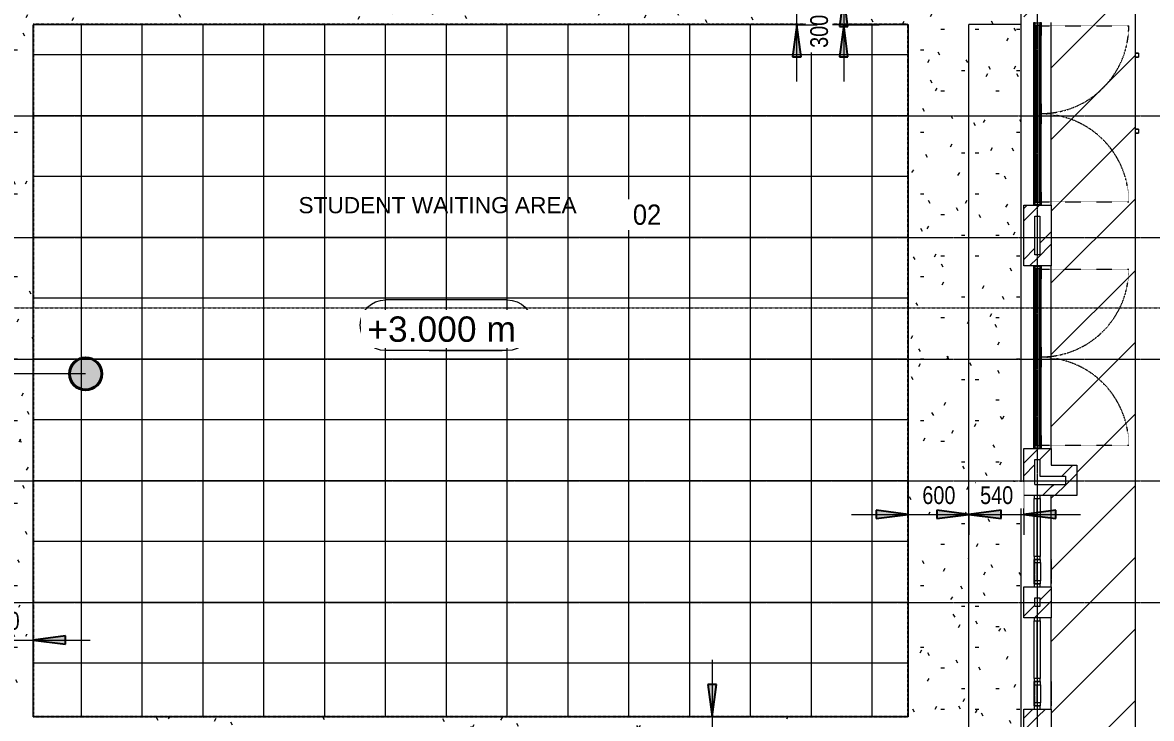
# Model space of a CAD drawing. Header units: millimetres. Extents: x 2814 to 112404, y -27229 to 26301.
# Drawn here: x 33816 to 44952, y -20818 to -13956 of the extents above; entities that cross this region are included whole.
import ezdxf

# ---------------------------------------------------------------- set-up
doc = ezdxf.new("R2010")
doc.units = ezdxf.units.MM
for name, pattern in [('1000 Dashed', [2, 1, -1]), ('Dash', [6.35, 3.175, -3.175]), ('Dash 1000', [2, 1, -1]), ('Detail Dash', [1.1, 0.55, -0.55]), ('Grid Line', [22.225, 12.7, -3.175, 3.175, -3.175])]:
    doc.linetypes.add(name, pattern=pattern)
for name, color, linetype, lineweight in [('A-ANNO-DIMS', 211, 'Continuous', 5), ('A-ANNO-DIMS-100', 211, 'Continuous', 5), ('A-AREA-IDEN', 2, 'Continuous', 5), ('A-CLNG', 13, 'Continuous', 9), ('A-CLNG-PATT', 13, 'Continuous', 9), ('A-DETL', 90, 'Continuous', 5), ('A-DOOR', 31, 'Continuous', 5), ('A-GLAZ', 151, 'Continuous', 5), ('A-GLAZ-HDLN', 1, 'Dash', 9), ('A-WALL', 113, 'Continuous', 9), ('A-WALL-PATT', 111, 'Continuous', 9), ('G-ANNO-DIMS', 111, 'Continuous', 5), ('G-ANNO-SYMB', 111, 'Continuous', 5), ('G-ANNO-TEXT', 231, 'Continuous', 5), ('I-WALL', 2, 'Continuous', 9), ('S-BEAM', 12, 'Continuous', 5), ('S-GRID', 1, 'Continuous', 5)]:
    doc.layers.add(name, color=color, linetype=linetype, lineweight=lineweight)
doc.styles.add('Arial_5', font='arial.ttf', dxfattribs={"height": 250})
doc.styles.add('Arial_6', font='arial.ttf', dxfattribs={"height": 160})
doc.styles.add('Arial_7', font='arial.ttf', dxfattribs={"width": 0.9, "height": 200})
doc.styles.add('Arial_8', font='arial.ttf', dxfattribs={"width": 0.8, "height": 175})
doc.dimstyles.new('SVA_Arc_Length-1_8mm_BLUE_Arrow', dxfattribs={"dimscale": 304.8, "dimtxt": 178.545395, "dimasz": 1.041667, "dimexe": 0.656168, "dimexo": 0.0625, "dimgap": 0.164042, "dimtad": 1, "dimdec": 0, "dimrnd": 5, "dimzin": 0, "dimdsep": 46, "dimtxsty": 'Arial_8', "dimsah": 1, "dimcen": 0.09, "dimdle": 0.459318, "dimazin": 0, "dimtfac": 1, "dimtdec": 4, "dimtix": 1, "dimtmove": 0, "dimatfit": 3, "dimfxl": 1.148294, "dimfxlon": 1, "dimtvp": 1, "dimtfill": 1, "dimtolj": 1, "dimtzin": 0, "dimarcsym": 2})
doc.dimstyles.new('SVA_Arc_Length-1_8mm_BLUE_Arrow_1', dxfattribs={"dimscale": 304.8, "dimtxt": 178.545395, "dimasz": 0.984252, "dimexe": 0.656168, "dimexo": 0.0625, "dimgap": 0.164042, "dimtad": 1, "dimdec": 0, "dimrnd": 5, "dimzin": 0, "dimdsep": 46, "dimtxsty": 'Arial_8', "dimblk2": 'OBLIQUE', "dimsah": 1, "dimcen": 0.09, "dimdle": 0.459318, "dimazin": 0, "dimtfac": 1, "dimtdec": 4, "dimtix": 1, "dimtmove": 0, "dimatfit": 3, "dimfxl": 1.148294, "dimfxlon": 1, "dimtvp": 1, "dimtfill": 1, "dimtolj": 1, "dimtzin": 0, "dimarcsym": 2})
doc.dimstyles.new('SVA_Arc_Length-1_8mm_BLUE_Arrow_2', dxfattribs={"dimscale": 304.8, "dimtxt": 178.545395, "dimasz": 0.984252, "dimexe": 0.656168, "dimexo": 0.0625, "dimgap": 0.164042, "dimtad": 1, "dimdec": 0, "dimrnd": 5, "dimzin": 0, "dimdsep": 46, "dimtxsty": 'Arial_8', "dimblk1": 'OBLIQUE', "dimsah": 1, "dimcen": 0.09, "dimdle": 0.459318, "dimazin": 0, "dimtfac": 1, "dimtdec": 4, "dimtix": 1, "dimtmove": 0, "dimatfit": 3, "dimfxl": 1.148294, "dimfxlon": 1, "dimtvp": 1, "dimtfill": 1, "dimtolj": 1, "dimtzin": 0, "dimarcsym": 2})
doc.dimstyles.new('SVA_Arc_Length-1_8mm_BLUE_Arrow_3', dxfattribs={"dimscale": 304.8, "dimtxt": 178.545395, "dimasz": 1.041667, "dimexe": 0.656168, "dimexo": 0.0625, "dimgap": 0.164042, "dimtad": 1, "dimdec": 0, "dimrnd": 5, "dimzin": 0, "dimdsep": 46, "dimtxsty": 'Arial_8', "dimsah": 1, "dimcen": 0.09, "dimdle": 0.459318, "dimazin": 0, "dimtfac": 1, "dimtdec": 4, "dimtix": 1, "dimtmove": 1, "dimatfit": 3, "dimfxl": 1.148294, "dimfxlon": 1, "dimtvp": 1, "dimtfill": 1, "dimtolj": 1, "dimtzin": 0, "dimarcsym": 2})
pattern_1 = [(45, (60486, 0), (-251.447, 251.447), []), (45, (60486, 381), (-251.447, 251.447), [])]

# ---------------------------------------------------------------- blocks, each defined once
blk = doc.blocks.new('W-02 900x1660 - 900-1480273-CEILING - GROUND STOREY PLAN')
at = {"layer": 'A-GLAZ'}
for p, q in [((475, 27), (475, -33)), ((505, 27), (475, 27)), ((505, -33), (505, 27)), ((505, 27), (1075, 27)), ((505, 0), (505, -6)), ((1075, 0), (505, 0)), ((1075, 27), (1075, -33)), ((1105, 27), (1075, 27)), ((1075, -6), (1075, 0)), ((1105, 30), (1105, -30)), ((1135, 30), (1105, 30)), ((1105, -33), (1105, 27)), ((1135, -30), (1135, 30)), ((1135, 30), (1315, 30)), ((1135, 0), (1135, -6)), ((1315, 0), (1135, 0)), ((1315, 30), (1315, -30)), ((1345, 30), (1315, 30)), ((1315, -6), (1315, 0)), ((1345, -30), (1345, 30)), ((1345, 27), (1345, -33)), ((1375, 27), (1345, 27)), ((1375, -33), (1375, 27)), ((475, -33), (505, -33)), ((505, -6), (1075, -6)), ((1075, -33), (505, -33)), ((1075, -33), (1105, -33)), ((1105, -30), (1135, -30)), ((1345, -33), (1105, -33)), ((1135, -6), (1315, -6)), ((1315, -30), (1135, -30)), ((1315, -30), (1345, -30)), ((1345, -33), (1375, -33))]:
    blk.add_line(p, q, dxfattribs=at)
at = {"layer": 'A-GLAZ-HDLN'}
for p, q in [((1105, 135), (1345, 135)), ((1345, 135), (1330, 135)), ((1135, -30), (1345, -30))]:
    blk.add_line(p, q, dxfattribs=at)
blk = doc.blocks.new('Door Aluminium - Double Opening Out with Cill - Door Aluminium Double Opening Out with Cill 1800x2400 3-1350753-CEILING - GROUND STOREY PLAN')
at = {"layer": 'A-DOOR', "linetype": 'Detail Dash'}
for p, q in [((-867, 37), (-867, 901)), ((867, 37), (867, 901))]:
    blk.add_line(p, q, dxfattribs=at)
at = {"layer": 'A-DOOR'}
for p, q in [((-900, 22), (-900, 38)), ((-900, 38), (-870, 38)), ((-899, 22), (-900, 22)), ((-899, 22), (-900, 22)), ((-896, 25), (-899, 25)), ((-899, 25), (-899, 22)), ((-896, 25), (-899, 25)), ((-899, 22), (-899, 25)), ((-899, 22), (-895, 22)), ((-872, 35), (-898, 35)), ((-898, 35), (-898, 26)), ((-898, 26), (-894, 26)), ((-896, -24), (-896, 25)), ((-894, 26), (-894, -26)), ((-872, 26), (-894, 26)), ((-874, -2), (-874, 20)), ((-874, 20), (-872, 20)), ((-874, 20), (-872, 20)), ((-871, 19), (-873, 19)), ((-873, 19), (-873, 0)), ((-871, 19), (-873, 19)), ((-873, 0), (-871, 0)), ((-873, 0), (-871, 0)), ((-872, 20), (-872, 35)), ((-871, 17), (-871, 19)), ((-871, 19), (-871, 17)), ((-870, 17), (-871, 17)), ((-871, 0), (-871, 3)), ((-871, 3), (-870, 3)), ((-871, 3), (-871, 0)), ((-870, 38), (-870, 35)), ((870, 38), (-870, 38)), ((-870, 35), (-870, 32)), ((870, 35), (-870, 35)), ((-870, 32), (-870, 30)), ((870, 32), (-870, 32)), ((-870, 30), (-870, 19)), ((870, 30), (-870, 30)), ((-870, 19), (-870, 17)), ((870, 19), (-870, 19)), ((-870, 17), (-870, -11)), ((870, 17), (-870, 17)), ((-867, 37), (-772, 37)), ((-867, 35), (-867, 37)), ((-772, 37), (-772, 35)), ((-98, 37), (-772, 37)), ((-98, 35), (-98, 37)), ((-98, 37), (-3, 37)), ((-3, 37), (-3, 35)), ((3, 37), (98, 37)), ((3, 35), (3, 37)), ((98, 37), (98, 35)), ((772, 37), (98, 37)), ((772, 35), (772, 37)), ((772, 37), (867, 37)), ((867, 37), (867, 35)), ((870, 35), (870, 38)), ((870, 38), (900, 38)), ((870, 32), (870, 35)), ((870, 30), (870, 32)), ((870, 19), (870, 30)), ((870, 17), (870, 19)), ((870, -11), (870, 17)), ((871, 17), (870, 17)), ((870, 3), (871, 3)), ((873, 19), (871, 19)), ((871, 19), (871, 17)), ((871, 19), (871, 17)), ((871, 3), (871, 0)), ((871, 3), (871, 0)), ((898, 35), (872, 35)), ((872, 35), (872, 20)), ((894, 26), (872, 26)), ((872, 20), (874, 20)), ((872, 20), (874, 20)), ((873, 19), (872, 19)), ((873, 0), (873, 19)), ((874, 20), (874, -2)), ((894, -26), (894, 26)), ((894, 26), (898, 26)), ((895, 22), (899, 22)), ((899, 25), (896, 25)), ((896, 25), (896, -24)), ((899, 25), (896, 25)), ((898, 26), (898, 35)), ((899, 22), (899, 25)), ((899, 22), (899, 25)), ((900, 22), (899, 22)), ((900, 22), (899, 22)), ((900, 38), (900, 22)), ((-900, -37), (-900, -22)), ((-900, -22), (-899, -22)), ((-900, -22), (-899, -22)), ((-870, -37), (-900, -37)), ((-899, -22), (-899, -24)), ((-896, -22), (-899, -22)), ((-899, -24), (-899, -22)), ((-899, -24), (-896, -24)), ((-899, -24), (-896, -24)), ((-894, -26), (-898, -26)), ((-898, -26), (-898, -35)), ((-898, -35), (-872, -35)), ((-894, -26), (-872, -26)), ((-872, -2), (-874, -2)), ((-872, -2), (-874, -2)), ((-872, -35), (-872, -2)), ((-870, -11), (-870, -13)), ((870, -11), (-870, -11)), ((-870, -13), (-870, -22)), ((870, -13), (-870, -13)), ((-870, -22), (-870, -24)), ((870, -22), (-870, -22)), ((-870, -24), (-870, -29)), ((870, -24), (-870, -24)), ((-870, -29), (-870, -30)), ((870, -29), (-870, -29)), ((-870, -30), (-870, -35)), ((870, -30), (-870, -30)), ((-870, -35), (-870, -37)), ((870, -35), (-870, -35)), ((870, -37), (-870, -37)), ((870, -13), (870, -11)), ((870, -22), (870, -13)), ((870, -24), (870, -22)), ((870, -29), (870, -24)), ((870, -30), (870, -29)), ((870, -35), (870, -30)), ((870, -37), (870, -35)), ((900, -37), (870, -37)), ((871, 0), (873, 0)), ((872, 0), (873, 0)), ((874, -2), (872, -2)), ((872, -2), (872, -35)), ((874, -2), (872, -2)), ((872, -26), (894, -26)), ((872, -35), (898, -35)), ((898, -26), (894, -26)), ((899, -22), (896, -22)), ((896, -24), (899, -24)), ((896, -24), (899, -24)), ((898, -35), (898, -26)), ((899, -24), (899, -22)), ((899, -22), (900, -22)), ((899, -24), (899, -22)), ((899, -22), (900, -22)), ((900, -22), (900, -37))]:
    blk.add_line(p, q, dxfattribs=at)
at = {"layer": 'A-DOOR', "linetype": 'Detail Dash'}
for centre, start, end in [((-867, 37), 0, 90), ((867, 37), 90, 180)]:
    blk.add_arc(centre, 864, start, end, dxfattribs=at)
blk = doc.blocks.new('Door Aluminium - Double Opening Out with Cill - Door Aluminium Double Opening Out with Cill 1800x2400 3-V11-CEILING - GROUND STOREY PLAN')
at = {"layer": 'A-DOOR', "linetype": 'Detail Dash'}
for p, q in [((-867, 37), (-867, 901)), ((867, 37), (867, 901))]:
    blk.add_line(p, q, dxfattribs=at)
at = {"layer": 'A-DOOR'}
for p, q in [((-900, 22), (-900, 38)), ((-900, 38), (-870, 38)), ((-899, 22), (-900, 22)), ((-899, 22), (-900, 22)), ((-896, 25), (-899, 25)), ((-899, 25), (-899, 22)), ((-896, 25), (-899, 25)), ((-899, 22), (-899, 25)), ((-899, 22), (-895, 22)), ((-872, 35), (-898, 35)), ((-898, 35), (-898, 26)), ((-898, 26), (-894, 26)), ((-896, -24), (-896, 25)), ((-894, 26), (-894, -26)), ((-872, 26), (-894, 26)), ((-874, -2), (-874, 20)), ((-874, 20), (-872, 20)), ((-874, 20), (-872, 20)), ((-871, 19), (-873, 19)), ((-873, 19), (-873, 0)), ((-871, 19), (-873, 19)), ((-873, 0), (-871, 0)), ((-873, 0), (-871, 0)), ((-872, 20), (-872, 35)), ((-871, 17), (-871, 19)), ((-871, 19), (-871, 17)), ((-870, 17), (-871, 17)), ((-871, 0), (-871, 3)), ((-871, 3), (-870, 3)), ((-871, 3), (-871, 0)), ((-870, 38), (-870, 35)), ((870, 38), (-870, 38)), ((-870, 35), (-870, 32)), ((870, 35), (-870, 35)), ((-870, 32), (-870, 30)), ((870, 32), (-870, 32)), ((-870, 30), (-870, 19)), ((870, 30), (-870, 30)), ((-870, 19), (-870, 17)), ((870, 19), (-870, 19)), ((-870, 17), (-870, -11)), ((870, 17), (-870, 17)), ((-867, 37), (-772, 37)), ((-867, 35), (-867, 37)), ((-772, 37), (-772, 35)), ((-98, 37), (-772, 37)), ((-98, 35), (-98, 37)), ((-98, 37), (-3, 37)), ((-3, 37), (-3, 35)), ((3, 37), (98, 37)), ((3, 35), (3, 37)), ((98, 37), (98, 35)), ((772, 37), (98, 37)), ((772, 35), (772, 37)), ((772, 37), (867, 37)), ((867, 37), (867, 35)), ((870, 35), (870, 38)), ((870, 38), (900, 38)), ((870, 32), (870, 35)), ((870, 30), (870, 32)), ((870, 19), (870, 30)), ((870, 17), (870, 19)), ((870, -11), (870, 17)), ((871, 17), (870, 17)), ((870, 3), (871, 3)), ((873, 19), (871, 19)), ((871, 19), (871, 17)), ((873, 19), (871, 19)), ((871, 19), (871, 17)), ((871, 3), (871, 0)), ((871, 3), (871, 0)), ((898, 35), (872, 35)), ((872, 35), (872, 20)), ((894, 26), (872, 26)), ((872, 20), (874, 20)), ((872, 20), (874, 20)), ((873, 0), (873, 19)), ((874, 20), (874, -2)), ((894, -26), (894, 26)), ((894, 26), (898, 26)), ((895, 22), (899, 22)), ((899, 25), (896, 25)), ((896, 25), (896, -24)), ((899, 25), (896, 25)), ((898, 26), (898, 35)), ((899, 22), (899, 25)), ((899, 22), (899, 25)), ((900, 22), (899, 22)), ((900, 22), (899, 22)), ((900, 38), (900, 22)), ((-900, -37), (-900, -22)), ((-900, -22), (-899, -22)), ((-900, -22), (-899, -22)), ((-870, -37), (-900, -37)), ((-899, -22), (-899, -24)), ((-896, -22), (-899, -22)), ((-899, -24), (-899, -22)), ((-899, -24), (-896, -24)), ((-899, -24), (-896, -24)), ((-894, -26), (-898, -26)), ((-898, -26), (-898, -35)), ((-898, -35), (-872, -35)), ((-894, -26), (-872, -26)), ((-872, -2), (-874, -2)), ((-872, -2), (-874, -2)), ((-872, -35), (-872, -2)), ((-870, -11), (-870, -13)), ((870, -11), (-870, -11)), ((-870, -13), (-870, -22)), ((870, -13), (-870, -13)), ((-870, -22), (-870, -24)), ((870, -22), (-870, -22)), ((-870, -24), (-870, -29)), ((870, -24), (-870, -24)), ((-870, -29), (-870, -30)), ((870, -29), (-870, -29)), ((-870, -30), (-870, -35)), ((870, -30), (-870, -30)), ((-870, -35), (-870, -37)), ((870, -35), (-870, -35)), ((870, -37), (-870, -37)), ((870, -13), (870, -11)), ((870, -22), (870, -13)), ((870, -24), (870, -22)), ((870, -29), (870, -24)), ((870, -30), (870, -29)), ((870, -35), (870, -30)), ((870, -37), (870, -35)), ((900, -37), (870, -37)), ((871, 0), (873, 0)), ((871, 0), (873, 0)), ((874, -2), (872, -2)), ((872, -2), (872, -35)), ((874, -2), (872, -2)), ((872, -26), (894, -26)), ((872, -35), (898, -35)), ((898, -26), (894, -26)), ((899, -22), (896, -22)), ((896, -24), (899, -24)), ((896, -24), (899, -24)), ((898, -35), (898, -26)), ((899, -24), (899, -22)), ((899, -22), (900, -22)), ((899, -24), (899, -22)), ((899, -22), (900, -22)), ((900, -22), (900, -37))]:
    blk.add_line(p, q, dxfattribs=at)
at = {"layer": 'A-DOOR', "linetype": 'Detail Dash'}
for centre, start, end in [((-867, 37), 0, 90), ((867, 37), 90, 180)]:
    blk.add_arc(centre, 864, start, end, dxfattribs=at)
blk = doc.blocks.new('Timber Truss - Timber Truss 2-1376233-CEILING - GROUND STOREY PLAN')
at = {"layer": 'S-BEAM', "linetype": 'Dash'}
for p, q in [((7730, 0), (7696.5, 0)), ((7696.5, 0), (7730, 0)), ((7730, 0), (7730, -40)), ((7730, 0), (7730, -40)), ((7696.5, -40), (7730, -40)), ((7730, -40), (7696.5, -40))]:
    blk.add_line(p, q, dxfattribs=at)
blk = doc.blocks.new('Ceilings 2 - Ceilings 2-1432844-CEILING - GROUND STOREY PLAN')
at = {"layer": 'A-CLNG-PATT'}
h = blk.add_hatch(dxfattribs=at)
h.set_pattern_fill('FP_19', color=252, style=0, pattern_type=2)
h.set_pattern_definition([(0, (0, 0), (812.8, 203.2), [33.528, -576.072, 33.528, -576.072, -3251.2]), (0, (0, 0), (812.8, 203.2), [-1219.2, 33.528, -1185.672, 33.528, -576.072, -1422.4]), (0, (0, 0), (812.8, 203.2), [-3048, 33.528, -372.872, 33.528, -982.472]), (120, (304.8, 101.6), (-582.3764, 602.3054), [33.528, -576.072, 33.528, -576.072, -3251.2]), (120, (304.8, 101.6), (-582.3764, 602.3054), [-1219.2, 33.528, -1185.672, 33.528, -576.072, -1422.4]), (120, (304.8, 101.6), (-582.3764, 602.3054), [-3048, 33.528, -372.872, 33.528, -982.472]), (240, (406.4, 508), (-230.4236, -805.5054), [33.528, -576.072, 33.528, -576.072, -3251.2]), (240, (406.4, 508), (-230.4236, -805.5054), [-1219.2, 33.528, -1185.672, 33.528, -576.072, -1422.4]), (240, (406.4, 508), (-230.4236, -805.5054), [-3048, 33.528, -372.872, 33.528, -982.472])])
h.paths.add_polyline_path([(-17334, -21401), (-17334, -13973), (-16824, -13973), (-16824, -13725), (-27705, -13725), (-27705, -13973), (-27165, -13973), (-27165, -21401), (-17729, -21401)])
h.paths.add_polyline_path([(-17934, -20801), (-26565, -20801), (-26565, -13977), (-17934, -13977), (-17934, -20507)])
h.paths.add_polyline_path([(-17202, -13625), (-16824, -13625), (-16824, -13377), (-17334, -13377), (-17334, -8343), (-27165, -8343), (-27165, -13377), (-27705, -13377), (-27705, -13625), (-17334, -13625)])
h.paths.add_polyline_path([(-17934, -13377), (-26565, -13377), (-26565, -8943), (-17934, -8943), (-17934, -13256)])
at = {"layer": 'A-CLNG'}
for p, q in [((-26565, -20801), (-26565, -13977)), ((-17934, -13977), (-26565, -13977)), ((-17934, -13977), (-17934, -20801)), ((-17334, -21401), (-17334, -13973)), ((-16824, -13973), (-17334, -13973)), ((-17934, -20801), (-26565, -20801))]:
    blk.add_line(p, q, dxfattribs=at)
blk = doc.blocks.new('Spot Elevations - SVA_Spot Elevation - plan FFL-52297-CEILING - GROUND STOREY PLAN')
at = {"layer": 'G-ANNO-DIMS'}
for p, q in [((-0.5, 5), (11.5, 5)), ((-0.5, 0), (11.5, 0))]:
    blk.add_line(p, q, dxfattribs=at)
for centre, start, end in [((-0.5, 2.5), 90, 270), ((11.5, 2.5), 270, 90)]:
    blk.add_arc(centre, 2.5, start, end, dxfattribs=at)
blk = doc.blocks.new('DIMBLOCK1-CEILING - GROUND STOREY PLAN')
at = {"layer": 'A-ANNO-DIMS-100', "lineweight": 25}
for points in [[(42552, -18806), (42235, -18764), (42235, -18848)], [(43152, -18806), (43470, -18848), (43470, -18764)]]:
    blk.add_hatch(color=256, dxfattribs=at).paths.add_polyline_path(points)
at = {"layer": 'A-ANNO-DIMS-100'}
for p, q in [((42552, -18806), (42552, -18456)), ((43152, -18806), (43152, -18456)), ((41992, -18806), (43713, -18806)), ((42552, -18806), (42552, -19006)), ((43152, -18806), (43152, -19006))]:
    blk.add_line(p, q, dxfattribs=at)
at = {"layer": 'A-ANNO-DIMS-100', "lineweight": 25}
for p, q in [((42552, -18806), (42235, -18764)), ((42235, -18764), (42235, -18848)), ((42235, -18848), (42552, -18806)), ((43470, -18764), (43152, -18806)), ((43152, -18806), (43470, -18848)), ((43470, -18848), (43470, -18764))]:
    blk.add_line(p, q, dxfattribs=at)
at = {"layer": 'A-ANNO-DIMS-100', "color": 0, "insert": (42692, -18529), "char_height": 175, "width": 385.66, "attachment_point": 1, "line_spacing_factor": 0.941778, "style": 'Arial_8', "bg_fill": 3, "box_fill_scale": 1.25, "bg_fill_color": 256, "bg_fill_true_color": 13158600, "bg_fill_transparency": 0}
blk.add_mtext('600', dxfattribs=at)
blk = doc.blocks.new('DIMBLOCK2-CEILING - GROUND STOREY PLAN')
at = {"layer": 'A-ANNO-DIMS-100', "lineweight": 25}
for points in [[(43152, -18806), (42835, -18764), (42835, -18848)], [(43692, -18806), (44010, -18848), (44010, -18764)]]:
    blk.add_hatch(color=256, dxfattribs=at).paths.add_polyline_path(points)
at = {"layer": 'A-ANNO-DIMS-100'}
for p, q in [((43152, -18806), (43152, -18456)), ((43692, -18806), (43692, -18456)), ((42592, -18806), (44253, -18806)), ((43152, -18806), (43152, -19006)), ((43692, -18806), (43692, -19006))]:
    blk.add_line(p, q, dxfattribs=at)
at = {"layer": 'A-ANNO-DIMS-100', "lineweight": 25}
for p, q in [((43152, -18806), (42835, -18764)), ((42835, -18764), (42835, -18848)), ((42835, -18848), (43152, -18806)), ((44010, -18764), (43692, -18806)), ((43692, -18806), (44010, -18848)), ((44010, -18848), (44010, -18764))]:
    blk.add_line(p, q, dxfattribs=at)
at = {"layer": 'A-ANNO-DIMS-100', "color": 0, "insert": (43262, -18529), "char_height": 175, "width": 385.66, "attachment_point": 1, "line_spacing_factor": 0.941778, "style": 'Arial_8', "bg_fill": 3, "box_fill_scale": 1.25, "bg_fill_color": 256, "bg_fill_true_color": 13158600, "bg_fill_transparency": 0}
blk.add_mtext('540', dxfattribs=at)
blk = doc.blocks.new('DIMBLOCK4-CEILING - GROUND STOREY PLAN')
at = {"layer": 'A-ANNO-DIMS-100', "lineweight": 25}
for points in [[(33321, -20045), (33004, -20004), (33004, -20087)], [(33921, -20045), (34239, -20087), (34239, -20004)]]:
    blk.add_hatch(color=256, dxfattribs=at).paths.add_polyline_path(points)
at = {"layer": 'A-ANNO-DIMS-100'}
for p, q in [((33321, -20045), (33321, -19695)), ((33921, -20045), (33921, -19695)), ((33321, -20045), (34482, -20045)), ((33321, -20045), (33321, -20245)), ((33921, -20045), (33921, -20245))]:
    blk.add_line(p, q, dxfattribs=at)
at = {"layer": 'A-ANNO-DIMS-100', "lineweight": 25}
for p, q in [((33321, -20045), (33004, -20004)), ((33004, -20004), (33004, -20087)), ((34239, -20004), (33921, -20045)), ((34239, -20087), (34239, -20004)), ((33004, -20087), (33321, -20045)), ((33921, -20045), (34239, -20087))]:
    blk.add_line(p, q, dxfattribs=at)
at = {"layer": 'A-ANNO-DIMS-100', "color": 0, "insert": (33461, -19768), "char_height": 175, "width": 385.66, "attachment_point": 1, "line_spacing_factor": 0.941778, "style": 'Arial_8', "bg_fill": 3, "box_fill_scale": 1.25, "bg_fill_color": 256, "bg_fill_true_color": 13158600, "bg_fill_transparency": 0}
blk.add_mtext('600', dxfattribs=at)
blk = doc.blocks.new('_Oblique')
at = {"color": 0, "linetype": 'ByBlock', "lineweight": -2}
blk.add_line((-0.5, -0.5), (0.5, 0.5), dxfattribs=at)
blk = doc.blocks.new('DIMBLOCK5-CEILING - GROUND STOREY PLAN')
at = {"layer": 'A-ANNO-DIMS-100', "lineweight": 25}
blk.add_hatch(color=256, dxfattribs=at).paths.add_polyline_path([(40619, -20801), (40660, -20483), (40577, -20483)])
at = {"layer": 'A-ANNO-DIMS-100'}
for p, q in [((40619, -20240), (40619, -21401)), ((40619, -20801), (40419, -20801)), ((40619, -20801), (40969, -20801)), ((40619, -21401), (40419, -21401)), ((40619, -21401), (40969, -21401))]:
    blk.add_line(p, q, dxfattribs=at)
at = {"layer": 'A-ANNO-DIMS-100', "lineweight": 25}
for p, q in [((40660, -20483), (40577, -20483)), ((40577, -20483), (40619, -20801)), ((40619, -20801), (40660, -20483)), ((40619, -21401), (40469, -21251)), ((40619, -21401), (40769, -21551))]:
    blk.add_line(p, q, dxfattribs=at)
at = {"layer": 'A-ANNO-DIMS-100', "color": 0, "insert": (40341, -21261), "char_height": 175, "width": 385.66, "attachment_point": 1, "rotation": 90, "line_spacing_factor": 0.941778, "style": 'Arial_8', "bg_fill": 3, "box_fill_scale": 1.25, "bg_fill_color": 256, "bg_fill_true_color": 13158600, "bg_fill_transparency": 0}
blk.add_mtext('600', dxfattribs=at)
blk = doc.blocks.new('DIMBLOCK11-CEILING - GROUND STOREY PLAN')
at = {"layer": 'A-ANNO-DIMS-100', "lineweight": 25}
for points in [[(41916, -13675), (41958, -13358), (41874, -13358)], [(41916, -13977), (41874, -14295), (41958, -14295)]]:
    blk.add_hatch(color=256, dxfattribs=at).paths.add_polyline_path(points)
at = {"layer": 'A-ANNO-DIMS-100'}
for p, q in [((41916, -13115), (41916, -14537)), ((41916, -13675), (41716, -13675)), ((41916, -13675), (42266, -13675)), ((41916, -13977), (41716, -13977)), ((41916, -13977), (42266, -13977))]:
    blk.add_line(p, q, dxfattribs=at)
at = {"layer": 'A-ANNO-DIMS-100', "lineweight": 25}
for p, q in [((41958, -13358), (41874, -13358)), ((41874, -13358), (41916, -13675)), ((41916, -13675), (41958, -13358)), ((41916, -13977), (41874, -14295)), ((41958, -14295), (41916, -13977)), ((41874, -14295), (41958, -14295))]:
    blk.add_line(p, q, dxfattribs=at)
at = {"layer": 'A-ANNO-DIMS-100'}
blk.add_ellipse((41916, -13884), major_axis=(-240, 0), ratio=0.239455, start_param=4.712389, end_param=6.283185, dxfattribs=at)
at = {"layer": 'A-ANNO-DIMS-100', "color": 0, "insert": (41586, -14205), "char_height": 175, "width": 385.66, "attachment_point": 1, "rotation": 90, "line_spacing_factor": 0.941778, "style": 'Arial_8', "bg_fill": 3, "box_fill_scale": 1.25, "bg_fill_color": 256, "bg_fill_true_color": 13158600, "bg_fill_transparency": 0}
blk.add_mtext('300', dxfattribs=at)
blk = doc.blocks.new('DIMBLOCK12-CEILING - GROUND STOREY PLAN')
at = {"layer": 'A-ANNO-DIMS-100', "lineweight": 25}
for points in [[(41916, -13377), (41958, -13060), (41874, -13060)], [(41916, -13675), (41874, -13993), (41958, -13993)]]:
    blk.add_hatch(color=256, dxfattribs=at).paths.add_polyline_path(points)
at = {"layer": 'A-ANNO-DIMS-100'}
for p, q in [((41916, -12817), (41916, -14235)), ((41916, -13377), (41716, -13377)), ((41916, -13377), (42266, -13377)), ((41916, -13675), (41716, -13675)), ((41916, -13675), (42266, -13675))]:
    blk.add_line(p, q, dxfattribs=at)
at = {"layer": 'A-ANNO-DIMS-100', "lineweight": 25}
for p, q in [((41958, -13060), (41874, -13060)), ((41874, -13060), (41916, -13377)), ((41916, -13377), (41958, -13060)), ((41916, -13675), (41874, -13993)), ((41958, -13993), (41916, -13675)), ((41874, -13993), (41958, -13993))]:
    blk.add_line(p, q, dxfattribs=at)
at = {"layer": 'A-ANNO-DIMS-100'}
blk.add_ellipse((41916, -13516), major_axis=(-240, 0), ratio=0.044359, start_param=0, end_param=1.570796, dxfattribs=at)
at = {"layer": 'A-ANNO-DIMS-100', "color": 0, "insert": (41586, -13516), "char_height": 175, "width": 385.66, "attachment_point": 1, "rotation": 90, "line_spacing_factor": 0.941778, "style": 'Arial_8', "bg_fill": 3, "box_fill_scale": 1.25, "bg_fill_color": 256, "bg_fill_true_color": 13158600, "bg_fill_transparency": 0}
blk.add_mtext('300', dxfattribs=at)
blk = doc.blocks.new('DIMBLOCK13-CEILING - GROUND STOREY PLAN')
at = {"layer": 'A-ANNO-DIMS-100', "lineweight": 25}
for points in [[(41454, -13377), (41496, -13060), (41412, -13060)], [(41454, -13977), (41412, -14295), (41496, -14295)]]:
    blk.add_hatch(color=256, dxfattribs=at).paths.add_polyline_path(points)
at = {"layer": 'A-ANNO-DIMS-100'}
for p, q in [((41454, -14537), (41454, -12817)), ((41454, -13377), (41104, -13377)), ((41454, -13377), (41654, -13377)), ((41454, -13977), (41104, -13977)), ((41454, -13977), (41654, -13977))]:
    blk.add_line(p, q, dxfattribs=at)
at = {"layer": 'A-ANNO-DIMS-100', "lineweight": 25}
for p, q in [((41496, -13060), (41412, -13060)), ((41412, -13060), (41454, -13377)), ((41454, -13377), (41496, -13060)), ((41454, -13977), (41412, -14295)), ((41496, -14295), (41454, -13977)), ((41412, -14295), (41496, -14295))]:
    blk.add_line(p, q, dxfattribs=at)
at = {"layer": 'A-ANNO-DIMS-100', "color": 0, "insert": (41177, -13838), "char_height": 175, "width": 385.66, "attachment_point": 1, "rotation": 90, "line_spacing_factor": 0.941778, "style": 'Arial_8', "bg_fill": 3, "box_fill_scale": 1.25, "bg_fill_color": 256, "bg_fill_true_color": 13158600, "bg_fill_transparency": 0}
blk.add_mtext('600', dxfattribs=at)

msp = doc.modelspace()

# ---------------------------------------------------------------- hatches: boundary and pattern name
at = {"layer": 'A-CLNG-PATT'}
h = msp.add_hatch(dxfattribs=at)
h.set_pattern_fill('FP_3', color=256, style=0, pattern_type=2)
h.set_pattern_definition([(45, (60486, 0), (-353.5534, 353.5534), [])])
h.paths.add_polyline_path([(44790.4, -23033.8), (44790.4, -11058.7), (47939.9, -11058.7), (47939.9, -10259.8), (48014.9, -10259.8), (48014.9, -11058.7), (58739.9, -11058.7), (58739.9, -10285.7), (58814.9, -10285.7), (58814.9, -11058.7), (60960.4, -11058.7), (60960.4, -6077.3), (60112.4, -6077.3), (60112.4, -10210.7), (43962.4, -10210.7), (43962.4, -13525.7), (44214.4, -13525.7), (44214.4, -13825.7), (43962.4, -13825.7), (43962.4, -18319.7), (44214.4, -18319.7), (44214.4, -18619.7), (43962.4, -18619.7), (43962.4, -22210.7), (30225.4, -22210.7), (30225.4, 1031.3), (58747.4, 1031.3), (58747.4, 1859.3), (48014.9, 1859.3), (48014.9, 1090.1), (47939.9, 1090.1), (47939.9, 1859.3), (38414.9, 1859.3), (38414.9, 1105.1), (38339.9, 1105.1), (38339.9, 1859.3), (29377.4, 1859.3), (29377.4, -1265.5), (30175.4, -1265.5), (30175.4, -1340.5), (29377.4, -1340.5), (29377.4, -7635.5), (30175.4, -7635.5), (30175.4, -7710.5), (29377.4, -7710.5), (29377.4, -7729.7), (30205.4, -7729.7), (30205.4, -7802.7), (29377.4, -7802.7), (29377.4, -20829.5), (30175.4, -20829.5), (30175.4, -20904.5), (29377.4, -20904.5), (29377.4, -23033.8), (33312.4, -23033.8), (33312.4, -22259.8), (33387.4, -22259.8), (33387.4, -23033.8), (43123.9, -23033.8), (43123.9, -22259.8), (43198.9, -22259.8), (43198.9, -23033.8)])
h.paths.add_polyline_path([(32511.4, -21910.7), (32511.4, -18625.7), (32259.4, -18625.7), (32259.4, -18325.7), (32511.4, -18325.7), (32511.4, -13825.7), (32239.4, -13825.7), (32239.4, -13525.7), (32511.4, -13525.7), (32511.4, -11425.7), (32259.4, -11425.7), (32259.4, -11125.7), (32511.4, -11125.7), (32511.4, -7825.7), (30525.4, -7825.7), (30525.4, -21910.7), (32220.9, -21910.7)])
h.paths.add_polyline_path([(53293.6, -9910.7), (59812.4, -9910.7), (59812.4, -7802.7), (43962.4, -7802.7), (43962.4, -9910.7), (51677.4, -9910.7)])
h.paths.add_polyline_path([(60189.7, -5943.3), (60960.4, -5943.3), (60960.4, -5938.8), (60950.9, -5937.9), (60949.7, -5937.9), (60946.4, -5939.8), (60936.8, -5939.8), (60940.3, -5929.2), (60950.9, -5924.8), (60960.4, -5924.8), (60960.4, 1859.3), (58822.4, 1859.3), (58822.4, 1031.3), (60112.4, 1031.3), (60112.4, -5943.3), (60142.2, -5943.3)])
h.paths.add_polyline_path([(38192.7, -1184.7), (38233.4, -1184.7), (38233.4, 731.3), (30525.4, 731.3), (30525.4, -1184.7), (36435.4, -1184.7)])
h = msp.add_hatch(dxfattribs=at)
h.set_pattern_fill('FP_21', color=256, style=0, pattern_type=2)
h.set_pattern_definition([(0, (60485.99, 0), (812.8, 203.2), [33.528, -576.072, 33.528, -576.072, -3251.2]), (0, (60485.99, 0), (812.8, 203.2), [-1219.2, 33.528, -1185.672, 33.528, -576.072, -1422.4]), (0, (60485.99, 0), (812.8, 203.2), [-3048, 33.528, -372.872, 33.528, -982.472]), (120, (60790.79, 101.6), (-582.3764, 602.3054), [33.528, -576.072, 33.528, -576.072, -3251.2]), (120, (60790.79, 101.6), (-582.3764, 602.3054), [-1219.2, 33.528, -1185.672, 33.528, -576.072, -1422.4]), (120, (60790.79, 101.6), (-582.3764, 602.3054), [-3048, 33.528, -372.872, 33.528, -982.472]), (240, (60892.39, 508), (-230.4236, -805.5054), [33.528, -576.072, 33.528, -576.072, -3251.2]), (240, (60892.39, 508), (-230.4236, -805.5054), [-1219.2, 33.528, -1185.672, 33.528, -576.072, -1422.4]), (240, (60892.39, 508), (-230.4236, -805.5054), [-3048, 33.528, -372.872, 33.528, -982.472])])
h.paths.add_polyline_path([(32781.4, -21910.7), (43662.4, -21910.7), (43662.4, -13973.2), (43152.4, -13973.2), (43152.4, -21400.7), (33321.4, -21400.7), (33321.4, -13973.2), (32781.4, -13973.2), (32781.4, -21413.4)])
h.paths.add_polyline_path([(43152.4, -13377.2), (43662.4, -13377.2), (43662.4, -7825.7), (32781.4, -7825.7), (32781.4, -13377.2), (33321.4, -13377.2), (33321.4, -8342.7), (43152.4, -8342.7), (43152.4, -13255.6)])
h = msp.add_hatch(dxfattribs=at)
h.set_pattern_fill('FP_20', color=256, style=0, pattern_type=2)
h.set_pattern_definition([(180, (38596.9, -14871.7), (7e-14, 600), []), (90, (38596.9, -14871.7), (600, -4e-14), [])])
h.paths.add_polyline_path([(33921.4, -20800.7), (42552.4, -20800.7), (42552.4, -13977.2), (33921.4, -13977.2), (33921.4, -20507)])
h.paths.add_polyline_path([(36435.4, -13377.2), (42552.4, -13377.2), (42552.4, -8942.7), (33921.4, -8942.7), (33921.4, -13377.2), (35381.8, -13377.2)])
at = {"layer": 'A-WALL-PATT', "lineweight": 5}
h = msp.add_hatch(dxfattribs=at)
h.set_pattern_fill('FP_4', color=256, style=0, pattern_type=2)
h.set_pattern_definition(pattern_1)
h.paths.add_polyline_path([(43802.4, -22050.7), (43802.4, -20835.7), (43827.4, -20835.7), (43827.4, -20725.7), (43692.4, -20725.7), (43692.4, -22050.7)])
h.paths.add_polyline_path([(43692.4, -19825.7), (43827.4, -19825.7), (43827.4, -19715.7), (43802.4, -19715.7), (43802.4, -19629.7), (43827.4, -19629.7), (43827.4, -19519.7), (43692.4, -19519.7), (43692.4, -19600.5)])
h.paths.add_polyline_path([(43810.9, -18619.7), (43827.4, -18619.7), (43827.4, -18509.7), (43802.4, -18509.7), (43802.4, -18265.7), (43827.4, -18265.7), (43827.4, -18155.7), (43692.4, -18155.7), (43692.4, -18619.7)])
h.paths.add_polyline_path([(43692.4, -16355.7), (43827.4, -16355.7), (43827.4, -16245.7), (43802.4, -16245.7), (43802.4, -15865.7), (43827.4, -15865.7), (43827.4, -15755.7), (43692.4, -15755.7), (43692.4, -15974.9)])
h.paths.add_polyline_path([(43810.9, -13955.7), (43827.4, -13955.7), (43827.4, -13845.7), (43802.4, -13845.7), (43802.4, -13635.7), (43827.4, -13635.7), (43827.4, -13525.7), (43692.4, -13525.7), (43692.4, -13955.7)])
h.paths.add_polyline_path([(43810.9, -12625.7), (43827.4, -12625.7), (43827.4, -12515.7), (43802.4, -12515.7), (43802.4, -12435.7), (43827.4, -12435.7), (43827.4, -12325.7), (43692.4, -12325.7), (43692.4, -12625.7)])
h.paths.add_polyline_path([(43827.4, -11425.7), (43827.4, -11315.7), (43802.4, -11315.7), (43802.4, -10029.7), (43827.4, -10029.7), (43827.4, -9919.7), (43692.4, -9919.7), (43692.4, -11425.7), (43810.9, -11425.7)])
h.paths.add_polyline_path([(43692.4, -9019.7), (43827.4, -9019.7), (43827.4, -8909.7), (43802.4, -8909.7), (43802.4, -7802.7), (43692.4, -7802.7), (43692.4, -8723.5)])
h = msp.add_hatch(dxfattribs=at)
h.set_pattern_fill('FP_4', color=256, style=0, pattern_type=2)
h.set_pattern_definition(pattern_1)
h.paths.add_polyline_path([(43852.4, -22210.7), (43962.4, -22210.7), (43962.4, -20725.7), (43827.4, -20725.7), (43827.4, -20835.7), (43852.4, -20835.7), (43852.4, -22100.7)])
h.paths.add_polyline_path([(43962.4, -19825.7), (43962.4, -19519.7), (43827.4, -19519.7), (43827.4, -19629.7), (43852.4, -19629.7), (43852.4, -19715.7), (43827.4, -19715.7), (43827.4, -19825.7)])
h.paths.add_polyline_path([(43827.4, -18619.7), (43962.4, -18619.7), (43962.4, -18509.7), (43827.4, -18509.7)])
h.paths.add_polyline_path([(43962.4, -18429.7), (43962.4, -18155.7), (43827.4, -18155.7), (43827.4, -18265.7), (43852.4, -18265.7), (43852.4, -18429.7)])
h.paths.add_polyline_path([(43827.4, -16355.7), (43962.4, -16355.7), (43962.4, -15755.7), (43827.4, -15755.7), (43827.4, -15865.7), (43852.4, -15865.7), (43852.4, -16245.7), (43827.4, -16245.7), (43827.4, -16314.8)])
h.paths.add_polyline_path([(43827.4, -13955.7), (43962.4, -13955.7), (43962.4, -13715.7), (43852.4, -13715.7), (43852.4, -13845.7), (43827.4, -13845.7), (43827.4, -13935.4)])
h.paths.add_polyline_path([(43852.4, -13635.7), (43962.4, -13635.7), (43962.4, -13525.7), (43827.4, -13525.7), (43827.4, -13635.7)])
h.paths.add_polyline_path([(43827.4, -12625.7), (43962.4, -12625.7), (43962.4, -12325.7), (43827.4, -12325.7), (43827.4, -12435.7), (43852.4, -12435.7), (43852.4, -12515.7), (43827.4, -12515.7)])
h.paths.add_polyline_path([(43827.4, -11425.7), (43962.4, -11425.7), (43962.4, -9919.7), (43827.4, -9919.7), (43827.4, -10029.7), (43852.4, -10029.7), (43852.4, -11315.7), (43827.4, -11315.7)])
h.paths.add_polyline_path([(43827.4, -9019.7), (43962.4, -9019.7), (43962.4, -7802.7), (43852.4, -7802.7), (43852.4, -8909.7), (43827.4, -8909.7), (43827.4, -8950.1)])
h = msp.add_hatch(dxfattribs=at)
h.set_pattern_fill('FP_4', color=256, style=0, pattern_type=2)
h.set_pattern_definition(pattern_1)
h.paths.add_polyline_path([(44214.4, -18509.7), (44214.4, -18319.7), (43962.4, -18319.7), (43962.4, -18429.7), (44104.4, -18429.7), (44104.4, -18509.7)])
h = msp.add_hatch(dxfattribs=at)
h.set_pattern_fill('FP_4', color=256, style=0, pattern_type=2)
h.set_pattern_definition(pattern_1)
h.paths.add_polyline_path([(43962.4, -18619.7), (44214.4, -18619.7), (44214.4, -18509.7), (43962.4, -18509.7)])
at = {"layer": 'G-ANNO-DIMS', "lineweight": 40}
h = msp.add_hatch(color=256, dxfattribs=at)
edge = h.paths.add_edge_path()
edge.add_arc((34438.4, -17419.3), 158.8, 0, 360)

# ---------------------------------------------------------------- linework, layer by layer
at = {"layer": 'A-CLNG'}
msp.add_line((44790.4, -11058.7), (44790.4, -23033.8), dxfattribs=at)
at = {"layer": 'A-DETL', "linetype": 'Dash 1000', "lineweight": 25}
for p, q in [((33921.4, -13973.2), (33921.4, -20800.7)), ((42552.4, -13973.2), (33921.4, -13973.2)), ((42552.4, -20800.7), (42552.4, -13973.2)), ((33921.4, -20800.7), (42552.4, -20800.7))]:
    msp.add_line(p, q, dxfattribs=at)
at = {"layer": 'A-WALL', "lineweight": 18}
for p, q in [((43692.4, -16355.7), (43692.4, -15755.7)), ((43692.4, -15755.7), (43962.4, -15755.7)), ((43962.4, -15755.7), (43962.4, -16355.7)), ((43962.4, -16355.7), (43692.4, -16355.7)), ((43692.4, -18619.7), (43692.4, -18155.7)), ((43692.4, -18155.7), (43962.4, -18155.7)), ((43962.4, -18155.7), (43962.4, -18319.7)), ((43962.4, -18319.7), (44214.4, -18319.7)), ((44214.4, -18319.7), (44214.4, -18619.7)), ((44214.4, -18619.7), (43692.4, -18619.7)), ((43692.4, -19825.7), (43692.4, -19519.7)), ((43692.4, -19519.7), (43962.4, -19519.7)), ((43962.4, -19519.7), (43962.4, -19825.7)), ((43962.4, -19825.7), (43692.4, -19825.7)), ((43692.4, -21940.7), (43692.4, -20725.7)), ((43692.4, -20725.7), (43962.4, -20725.7)), ((43962.4, -20725.7), (43962.4, -22210.7))]:
    msp.add_line(p, q, dxfattribs=at)
at = {"layer": 'A-WALL'}
for p, q in [((43802.4, -15865.7), (43852.4, -15865.7)), ((43802.4, -16245.7), (43802.4, -15865.7)), ((43852.4, -15865.7), (43852.4, -16245.7)), ((43852.4, -16245.7), (43802.4, -16245.7)), ((43802.4, -18265.7), (43852.4, -18265.7)), ((43802.4, -18509.7), (43802.4, -18265.7)), ((43852.4, -18265.7), (43852.4, -18429.7)), ((43852.4, -18429.7), (44104.4, -18429.7)), ((44104.4, -18429.7), (44104.4, -18509.7)), ((43802.4, -18509.7), (44104.4, -18509.7)), ((43802.4, -19629.7), (43852.4, -19629.7)), ((43802.4, -19715.7), (43802.4, -19629.7)), ((43852.4, -19629.7), (43852.4, -19715.7)), ((43852.4, -19715.7), (43802.4, -19715.7))]:
    msp.add_line(p, q, dxfattribs=at)
at = {"layer": 'G-ANNO-DIMS'}
for p, q in [((37827.2, -17190.2), (38546.4, -17190.2)), ((34438.4, -17419.3), (31029.6, -17419.3))]:
    msp.add_line(p, q, dxfattribs=at)
at = {"layer": 'G-ANNO-DIMS', "lineweight": 40}
msp.add_circle((34438.4, -17419.3), 158.8, dxfattribs=at)
at = {"layer": 'G-ANNO-SYMB', "linetype": '1000 Dashed'}
msp.add_line((28402.2, -16770.1), (45550.9, -16770.1), dxfattribs=at)
at = {"layer": 'I-WALL'}
for p, q in [((43662.4, -13725.2), (43662.4, -21910.7)), ((43962.4, -15755.7), (43962.4, -13955.7)), ((43962.4, -18155.7), (43962.4, -16355.7)), ((43962.4, -19519.7), (43962.4, -18619.7)), ((43962.4, -20725.7), (43962.4, -19825.7))]:
    msp.add_line(p, q, dxfattribs=at)
at = {"layer": 'S-GRID', "linetype": 'Grid Line'}
for p, q in [((43827.4, -26129), (43827.4, 3695.8)), ((25513, -14875.7), (64280.5, -14875.7)), ((25513, -16075.7), (64280.5, -16075.7)), ((25513, -17275.7), (64280.5, -17275.7)), ((25513, -18475.7), (64280.5, -18475.7)), ((25513, -19675.7), (64280.5, -19675.7))]:
    msp.add_line(p, q, dxfattribs=at)

# ---------------------------------------------------------------- block references
at = {"layer": 'A-CLNG'}
msp.add_blockref('Ceilings 2 - Ceilings 2-1432844-CEILING - GROUND STOREY PLAN', (60486, 0), dxfattribs=at)
at = {"layer": 'A-DOOR', "rotation": 269.9999999999997}
for name, p in [('Door Aluminium - Double Opening Out with Cill - Door Aluminium Double Opening Out with Cill 1800x2400 3-V11-CEILING - GROUND STOREY PLAN', (43827.4, -14855.7)), ('Door Aluminium - Double Opening Out with Cill - Door Aluminium Double Opening Out with Cill 1800x2400 3-1350753-CEILING - GROUND STOREY PLAN', (43827.4, -17255.7))]:
    msp.add_blockref(name, p, dxfattribs=at)
at = {"layer": 'A-GLAZ', "rotation": 269.9999999999997}
for p in [(43827.4, -18144.7), (43827.4, -19350.7)]:
    msp.add_blockref('W-02 900x1660 - 900-1480273-CEILING - GROUND STOREY PLAN', p, dxfattribs=at)
at = {"layer": 'G-ANNO-DIMS', "extrusion": (0, 0, -1), "xscale": 99.99999999999993, "yscale": 99.99999999999993, "zscale": 99.99999999999993}
msp.add_blockref('Spot Elevations - SVA_Spot Elevation - plan FFL-52297-CEILING - GROUND STOREY PLAN', (-38546.4, -17190.2), dxfattribs=at)
at = {"layer": 'S-BEAM', "linetype": 'Dash'}
for p in [(37093.9, -14256), (37093.9, -15006)]:
    msp.add_blockref('Timber Truss - Timber Truss 2-1376233-CEILING - GROUND STOREY PLAN', p, dxfattribs=at)

# ---------------------------------------------------------------- texts
at = {"layer": 'A-AREA-IDEN', "insert": (36537.7, -15676.3), "char_height": 160, "width": 3423.206, "attachment_point": 1, "style": 'Arial_6'}
msp.add_mtext('STUDENT WAITING AREA', dxfattribs=at)

# ---------------------------------------------------------------- next in the draw order: texts
at = {"layer": 'G-ANNO-DIMS', "insert": (37217, -16853.9), "char_height": 250, "width": 1750.751, "attachment_point": 1, "line_spacing_factor": 0.941778, "style": 'Arial_5', "bg_fill": 3, "box_fill_scale": 1.25, "bg_fill_color": 256, "bg_fill_true_color": 13158600, "bg_fill_transparency": 0}
msp.add_mtext('+3.000 m', dxfattribs=at)
at = {"layer": 'G-ANNO-TEXT', "color": 7, "insert": (39836.4, -15749.9), "char_height": 200, "width": 346.329, "attachment_point": 1, "style": 'Arial_7', "bg_fill": 3, "box_fill_scale": 1.25, "bg_fill_color": 256, "bg_fill_true_color": 13158600, "bg_fill_transparency": 0}
msp.add_mtext('02', dxfattribs=at)

# ---------------------------------------------------------------- next in the draw order: dimensions: what is measured, and where the dimension line sits
at = {"layer": 'A-ANNO-DIMS'}
dim = msp.add_linear_dim(base=(41916.2, -13977.2), p1=(42266.2, -13675.2), p2=(42266.2, -13977.2), angle=90, dimstyle='SVA_Arc_Length-1_8mm_BLUE_Arrow_3', override={"dimpost": '<>', "dimfxl": 302}, dxfattribs=at)
dim.commit()
dim.dimension.update_dxf_attribs({"geometry": 'DIMBLOCK11-CEILING - GROUND STOREY PLAN', "text_midpoint": (41702.7, -14012.3), "dimtype": 160, "text_rotation": 90})
for base, p1, p2, dimstyle, picture, middle in [((43152.4, -18806.2), (42552.4, -18456.2), (43152.4, -18456.2), 'SVA_Arc_Length-1_8mm_BLUE_Arrow', 'DIMBLOCK1-CEILING - GROUND STOREY PLAN', (42852.4, -18666.8)), ((33921.4, -20045.5), (33321.4, -19695.5), (33921.4, -19695.5), 'SVA_Arc_Length-1_8mm_BLUE_Arrow_2', 'DIMBLOCK4-CEILING - GROUND STOREY PLAN', (33471.4, -19906.1))]:
    dim = msp.add_linear_dim(base=base, p1=p1, p2=p2, dimstyle=dimstyle, override={"dimpost": '<>', "dimfxl": 600}, dxfattribs=at)
    dim.commit()
    dim.dimension.update_dxf_attribs({"geometry": picture, "text_midpoint": middle})
dim = msp.add_linear_dim(base=(40618.5, -21400.7), p1=(40968.5, -20800.7), p2=(40968.5, -21400.7), angle=90, dimstyle='SVA_Arc_Length-1_8mm_BLUE_Arrow_1', override={"dimpost": '<>', "dimfxl": 600}, dxfattribs=at)
dim.commit()
dim.dimension.update_dxf_attribs({"geometry": 'DIMBLOCK5-CEILING - GROUND STOREY PLAN', "text_midpoint": (40479.2, -21250.7)})

# ---------------------------------------------------------------- next in the draw order: dimensions: what is measured, and where the dimension line sits
dim = msp.add_linear_dim(base=(41916.2, -13675.2), p1=(42266.2, -13377.2), p2=(42266.2, -13675.2), angle=90, dimstyle='SVA_Arc_Length-1_8mm_BLUE_Arrow_3', override={"dimpost": '<>', "dimfxl": 298}, dxfattribs=at)
dim.commit()
dim.dimension.update_dxf_attribs({"geometry": 'DIMBLOCK12-CEILING - GROUND STOREY PLAN', "text_midpoint": (41702.7, -13322.7), "dimtype": 160, "text_rotation": 90})
dim = msp.add_linear_dim(base=(43692.4, -18806.2), p1=(43152.4, -18456.2), p2=(43692.4, -18456.2), dimstyle='SVA_Arc_Length-1_8mm_BLUE_Arrow', override={"dimpost": '<>', "dimfxl": 540}, dxfattribs=at)
dim.commit()
dim.dimension.update_dxf_attribs({"geometry": 'DIMBLOCK2-CEILING - GROUND STOREY PLAN', "text_midpoint": (43422.4, -18666.8)})

# ---------------------------------------------------------------- next in the draw order: dimensions: what is measured, and where the dimension line sits
dim = msp.add_linear_dim(base=(41454, -13377.2), p1=(41104, -13977.2), p2=(41104, -13377.2), angle=90, dimstyle='SVA_Arc_Length-1_8mm_BLUE_Arrow', override={"dimpost": '<>', "dimfxl": 600}, dxfattribs=at)
dim.commit()
dim.dimension.update_dxf_attribs({"geometry": 'DIMBLOCK13-CEILING - GROUND STOREY PLAN', "text_midpoint": (41314.6, -13677.2)})

doc.saveas('drawing.dxf')
